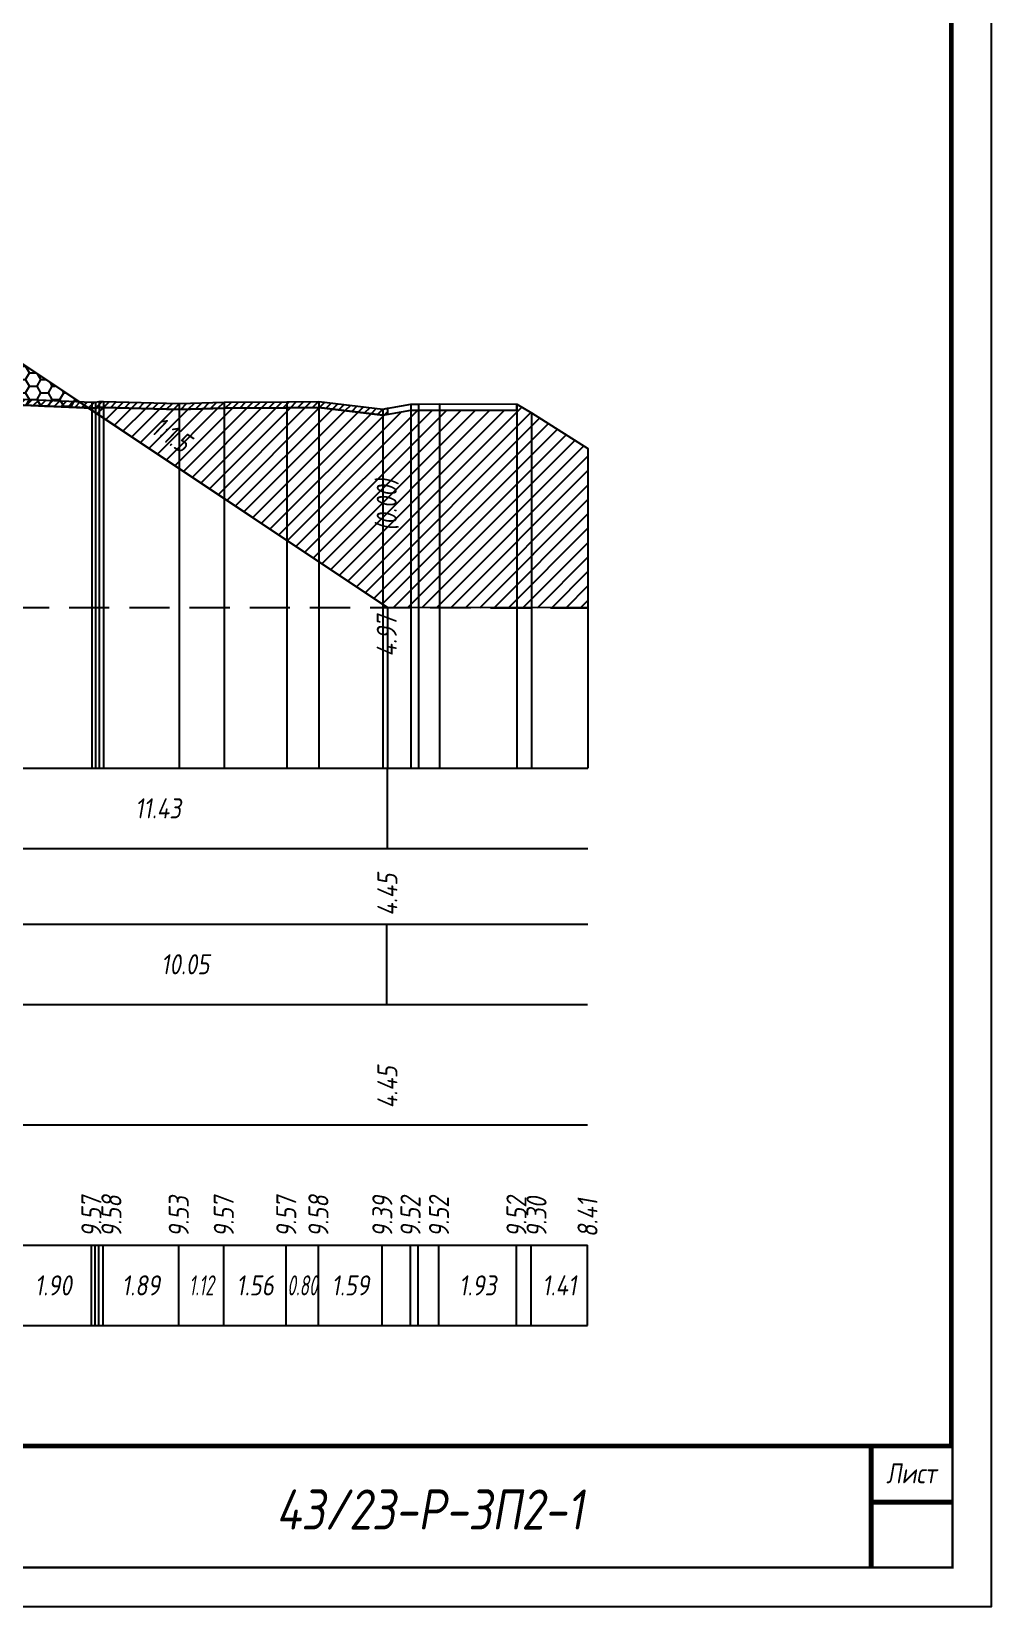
# Model space of a CAD drawing. Extents: x -717 to 1451, y -133302 to 233.
# Drawn here: x 270.3 to 389.9, y -102602.4 to -102406.2 of the extents above; entities that cross this region are included whole.
import ezdxf
from ezdxf.enums import TextEntityAlignment as Align

# ---------------------------------------------------------------- set-up
doc = ezdxf.new("R2010")
doc.units = 0
doc.linetypes.add('штриховая', pattern=[0.75, 0.5, -0.25])
for name, color, linetype in [('Зарамочное оформление', 7, 'Continuous'), ('Интерполированный поперечник', 2, 'Continuous'), ('Код_510', 7, 'Continuous'), ('Код_514', 1, 'Continuous'), ('Код_516', 1, 'Continuous'), ('Контур_0', 7, 'Continuous'), ('Контур_508', 7, 'Continuous'), ('Контур_512', 7, 'Continuous'), ('Контур_513', 7, 'Continuous'), ('Контур_818', 7, 'Continuous'), ('Красный поперечник', 1, 'Continuous'), ('Объём_2650', 7, 'Continuous'), ('Объём_2661', 7, 'Continuous'), ('Объём_2666', 7, 'Continuous'), ('Объём_2667', 7, 'Continuous'), ('Объём_2668', 7, 'Continuous'), ('Объём_2669', 7, 'Continuous'), ('Объём_2675', 7, 'Continuous'), ('Рабочие отметки', 7, 'Continuous'), ('Рабочие отметки доп.', 7, 'Continuous'), ('Таблица', 7, 'Continuous'), ('Уклоны проезжей части', 7, 'Continuous'), ('Черный поперечник', 3, 'Continuous')]:
    doc.layers.add(name, color=color, linetype=linetype)
for name, color, linetype, true_color in [('Контур_2570', 7, 'Continuous', 0x80ff00), ('Контур_2736', 4, 'Continuous', 0x00ffff), ('Контур_2737', 4, 'Continuous', 0x00ffff), ('Контур_2738', 4, 'Continuous', 0x00ffff), ('Контур_2739', 4, 'Continuous', 0x00ffff), ('Контур_2741', 4, 'Continuous', 0x00ffff), ('Контур_2742', 4, 'Continuous', 0x00ffff), ('Контур_2743', 4, 'Continuous', 0x00ffff), ('Контур_2744', 7, 'Continuous', 0xa4ffff), ('Контур_2745', 7, 'Continuous', 0xa4ffff), ('Контур_2747', 4, 'Continuous', 0x00ffff), ('Контур_2748', 4, 'Continuous', 0x00ffff), ('Контур_2749', 4, 'Continuous', 0x00ffff), ('Контур_2750', 4, 'Continuous', 0x00ffff), ('Контур_2751', 4, 'Continuous', 0x00ffff), ('Контур_2752', 4, 'Continuous', 0x00ffff), ('Контур_703', 4, 'Continuous', 0x00ffff), ('Контур_705', 4, 'Continuous', 0x00ffff), ('Контур_707', 4, 'Continuous', 0x00ffff), ('Контур_720', 131, 'Continuous', 0xaaffff), ('Объём_2570', 7, 'Continuous', 0x80ff00), ('Объём_2600', 7, 'Continuous', 0x808000)]:
    doc.layers.add(name, color=color, linetype=linetype, true_color=true_color)
doc.styles.add('М', font='romand.shx', dxfattribs={"width": 0.8, "oblique": 10, "height": 2.5})

# ---------------------------------------------------------------- blocks, each defined once
blk = doc.blocks.new('Штамп')
at = {"linetype": 'Continuous'}
blk.add_wipeout([(199.95, -411.25), (384.95, -411.25), (384.95, -426.25), (199.95, -426.25)], dxfattribs=at).dxf.layer = 'Зарамочное оформление'
at = {"layer": 'Зарамочное оформление', "linetype": 'Continuous', "lineweight": -3, "const_width": 0.6, "flags": 128}
for points in [[(199.95, -426.25), (199.95, -411.25), (384.95, -411.25)], [(209.95, -411.25), (209.95, -426.25)], [(219.95, -411.25), (219.95, -426.25)], [(229.95, -411.25), (229.95, -426.25)], [(239.95, -411.25), (239.95, -426.25)], [(254.95, -411.25), (254.95, -426.25)], [(264.95, -411.25), (264.95, -426.25)], [(374.95, -411.25), (374.95, -426.25)], [(199.95, -416.25), (264.95, -416.25)], [(374.95, -418.25), (384.95, -418.25)], [(199.95, -421.25), (264.95, -421.25)]]:
    blk.add_lwpolyline(points, dxfattribs=at)
at = {"linetype": 'Continuous', "insert": (319.95, -419.17), "char_height": 5, "width": 110, "attachment_point": 5, "style": 'М'}
blk.add_mtext('{\\Q10;\\W0.8;43/23-Р-ЗП2-1}', dxfattribs=at)
at = {"layer": 'Зарамочное оформление', "linetype": 'Continuous', "style": 'М', "oblique": 10}
for s, width, p in [('Лист', 0.8, (379.95, -414.66)), ('Изм.', 0.8, (204.95, -423.75)), ('Кол.уч.', 0.7, (214.95, -423.75)), ('Лист', 0.8, (224.95, -423.75)), ('N док.', 0.7, (235.28, -423.75)), ('Подпись', 0.8, (247.45, -423.75)), ('Дата', 0.8, (259.95, -423.75))]:
    blk.add_text(s, height=2.5, dxfattribs=dict(at, width=width)).set_placement(p, align=Align.MIDDLE_CENTER)
blk = doc.blocks.new('шифр')
blk.add_blockref('Штамп', (0, -102231))

msp = doc.modelspace()

# ---------------------------------------------------------------- hatches: boundary and pattern name
at = {"layer": 'Объём_2570'}
h = msp.add_hatch(dxfattribs=at)
h.set_pattern_fill('ANSI31', color=256, scale=0.2)
h.paths.add_polyline_path([(314.652, -102453.909), (314.076, -102454.012), (306.118, -102453.061), (302.105, -102453.104), (294.321, -102453.145), (288.707, -102453.326), (279.268, -102453.08), (278.747, -102453.078), (278.294, -102453.144), (277.819, -102453.146), (268.313, -102452.729), (265.677, -102453.048), (256.181, -102455.273), (241.491, -102456.006), (209.744, -102456.098), (209.744, -102455.348), (241.491, -102455.256), (256.181, -102454.523), (265.677, -102452.298), (268.313, -102451.979), (277.819, -102452.396), (278.294, -102452.394), (278.747, -102452.328), (279.268, -102452.33), (288.707, -102452.576), (294.321, -102452.395), (302.105, -102452.354), (306.118, -102452.311), (314.076, -102453.262), (314.652, -102453.159)])
at = {"layer": 'Объём_2600'}
h = msp.add_hatch(dxfattribs=at)
h.set_pattern_fill('HONEY', color=5, scale=0.3)
h.paths.add_polyline_path([(268.313, -102452.729), (265.677, -102453.048), (256.181, -102455.273), (241.491, -102456.006), (209.744, -102456.098), (209.744, -102442.849), (264.385, -102444.489), (277.339, -102453.125)])
h = msp.add_hatch(dxfattribs=at)
h.set_pattern_fill('ANSI31', color=6, scale=0.4)
h.paths.add_polyline_path([(314.652, -102478), (277.339, -102453.125), (277.819, -102453.146), (278.294, -102453.144), (278.747, -102453.078), (279.268, -102453.08), (288.707, -102453.326), (294.321, -102453.145), (302.105, -102453.104), (306.118, -102453.061), (314.076, -102454.012), (317.59, -102453.387), (318.541, -102453.395), (321.14, -102453.381), (330.794, -102453.393), (330.794, -102452.643), (332.607, -102453.746), (339.652, -102458.159), (339.652, -102478.013)])

# ---------------------------------------------------------------- linework, layer by layer
at = {"flags": 128}
msp.add_lwpolyline([(-30.054, -102602.421), (389.946, -102602.421), (389.946, -102305.421), (-30.054, -102305.421)], close=True, dxfattribs=at)
at = {"const_width": 0.6, "flags": 128}
msp.add_lwpolyline([(-10.054, -102597.421), (384.946, -102597.421), (384.946, -102310.421), (-10.054, -102310.421)], close=True, dxfattribs=at)
at = {"layer": 'Код_510'}
for p, q in [((277.765, -102567.421), (277.765, -102557.421)), ((278.24, -102567.421), (278.24, -102557.421)), ((278.693, -102567.421), (278.693, -102557.421)), ((279.214, -102567.421), (279.214, -102557.421)), ((288.652, -102567.421), (288.652, -102557.421)), ((294.267, -102567.421), (294.267, -102557.421)), ((302.05, -102567.421), (302.05, -102557.421)), ((306.064, -102567.421), (306.064, -102557.421)), ((314.022, -102567.421), (314.022, -102557.421)), ((317.535, -102567.421), (317.535, -102557.421)), ((318.487, -102567.421), (318.487, -102557.421)), ((321.085, -102567.421), (321.085, -102557.421)), ((330.74, -102567.421), (330.74, -102557.421)), ((332.553, -102567.421), (332.553, -102557.421)), ((339.598, -102567.421), (339.598, -102557.421))]:
    msp.add_line(p, q, dxfattribs=at)
at = {"layer": 'Код_514'}
msp.add_line((314.652, -102508), (314.652, -102498), dxfattribs=at)
at = {"layer": 'Код_516'}
msp.add_line((314.598, -102527.421), (314.598, -102517.421), dxfattribs=at)
at = {"layer": 'Контур_0', "flags": 128}
for points in [[(257.494, -102439.894), (314.652, -102478), (314.652, -102478), (314.652, -102478), (314.652, -102478), (314.652, -102478), (314.652, -102478), (314.652, -102478), (314.652, -102478), (314.652, -102478), (314.652, -102478), (314.652, -102478), (314.652, -102478), (314.652, -102478), (314.652, -102478), (314.652, -102478)], [(257.494, -102439.894), (314.652, -102478), (314.652, -102478), (314.652, -102478), (314.652, -102478), (314.652, -102478), (314.652, -102478), (314.652, -102478), (314.652, -102478), (314.652, -102478), (314.652, -102478), (314.652, -102478), (314.652, -102478), (314.652, -102478), (314.652, -102478), (314.652, -102478), (314.652, -102478), (314.652, -102478), (314.652, -102478), (314.652, -102478), (314.652, -102478), (314.652, -102478), (314.652, -102478), (314.652, -102478), (314.652, -102478), (314.652, -102478), (314.652, -102478), (314.652, -102478), (314.652, -102478), (314.652, -102478)]]:
    msp.add_lwpolyline(points, dxfattribs=at)
at = {"layer": 'Контур_2570', "flags": 128}
msp.add_lwpolyline([(268.313, -102452.729), (277.819, -102453.146), (277.819, -102453.146), (278.294, -102453.144), (278.747, -102453.078), (279.268, -102453.08), (288.707, -102453.326), (294.321, -102453.145), (302.105, -102453.104), (306.118, -102453.061), (314.076, -102454.012), (317.59, -102453.387), (318.541, -102453.395), (321.14, -102453.381), (330.794, -102453.393), (330.794, -102452.643), (332.607, -102453.746), (339.652, -102458.159)], dxfattribs=at)
at = {"layer": 'Контур_2736', "flags": 128}
msp.add_lwpolyline([(257.494, -102439.894), (314.652, -102478)], dxfattribs=at)
at = {"layer": 'Контур_2737', "flags": 128}
msp.add_lwpolyline([(314.652, -102478), (314.652, -102478)], dxfattribs=at)
at = {"layer": 'Контур_2738', "flags": 128}
msp.add_lwpolyline([(314.652, -102478), (314.652, -102478)], dxfattribs=at)
at = {"layer": 'Контур_2739', "flags": 128}
msp.add_lwpolyline([(314.652, -102478), (314.652, -102478)], dxfattribs=at)
at = {"layer": 'Контур_2741', "flags": 128}
msp.add_lwpolyline([(314.652, -102478), (314.652, -102478)], dxfattribs=at)
at = {"layer": 'Контур_2742', "flags": 128}
msp.add_lwpolyline([(314.652, -102478), (314.652, -102478)], dxfattribs=at)
at = {"layer": 'Контур_2743', "flags": 128}
msp.add_lwpolyline([(314.652, -102478), (314.652, -102478)], dxfattribs=at)
at = {"layer": 'Контур_2744', "flags": 128}
msp.add_lwpolyline([(314.652, -102478), (314.652, -102478)], dxfattribs=at)
msp.add_lwpolyline([(314.652, -102478), (314.652, -102478)], dxfattribs=at)
msp.add_lwpolyline([(314.652, -102478), (314.652, -102478)], dxfattribs=at)
msp.add_lwpolyline([(314.652, -102478), (314.652, -102478)], dxfattribs=at)
msp.add_lwpolyline([(314.652, -102478), (314.652, -102478)], dxfattribs=at)
msp.add_lwpolyline([(314.652, -102478), (314.652, -102478)], dxfattribs=at)
at = {"layer": 'Контур_2745', "flags": 128}
msp.add_lwpolyline([(314.652, -102478), (314.652, -102478)], dxfattribs=at)
msp.add_lwpolyline([(314.652, -102478), (314.652, -102478)], dxfattribs=at)
msp.add_lwpolyline([(314.652, -102478), (314.652, -102478)], dxfattribs=at)
msp.add_lwpolyline([(314.652, -102478), (314.652, -102478)], dxfattribs=at)
msp.add_lwpolyline([(314.652, -102478), (314.652, -102478)], dxfattribs=at)
msp.add_lwpolyline([(314.652, -102478), (314.652, -102478)], dxfattribs=at)
at = {"layer": 'Контур_2747', "flags": 128}
msp.add_lwpolyline([(314.652, -102478), (314.652, -102478)], dxfattribs=at)
at = {"layer": 'Контур_2748', "flags": 128}
msp.add_lwpolyline([(314.652, -102478), (314.652, -102478)], dxfattribs=at)
at = {"layer": 'Контур_2749', "flags": 128}
msp.add_lwpolyline([(314.652, -102478), (314.652, -102478)], dxfattribs=at)
at = {"layer": 'Контур_2750', "flags": 128}
msp.add_lwpolyline([(314.652, -102478), (314.652, -102478)], dxfattribs=at)
at = {"layer": 'Контур_2751', "flags": 128}
msp.add_lwpolyline([(314.652, -102478), (314.652, -102478)], dxfattribs=at)
at = {"layer": 'Контур_2752', "flags": 128}
msp.add_lwpolyline([(314.652, -102478), (314.652, -102478)], dxfattribs=at)
at = {"layer": 'Контур_508', "flags": 128}
msp.add_lwpolyline([(105, -102477.891), (155.103, -102444.489), (209.744, -102442.849), (264.385, -102444.489), (314.652, -102478)], dxfattribs=at)
at = {"layer": 'Контур_512', "flags": 128}
msp.add_lwpolyline([(105, -102477.891), (155.103, -102444.489), (209.744, -102442.849), (264.385, -102444.489), (314.652, -102478)], dxfattribs=at)
at = {"layer": 'Контур_513', "flags": 128}
msp.add_lwpolyline([(105, -102477.891), (155.103, -102444.489), (209.744, -102442.849), (264.385, -102444.489), (314.652, -102478)], dxfattribs=at)
at = {"layer": 'Контур_703', "flags": 128}
for points in [[(257.494, -102439.894), (314.652, -102478)], [(314.652, -102478), (314.652, -102478)]]:
    msp.add_lwpolyline(points, dxfattribs=at)
at = {"layer": 'Контур_705', "flags": 128}
msp.add_lwpolyline([(314.652, -102478), (314.652, -102478)], dxfattribs=at)
at = {"layer": 'Контур_707', "flags": 128}
msp.add_lwpolyline([(314.652, -102478), (314.652, -102478)], dxfattribs=at)
at = {"layer": 'Контур_720', "flags": 128}
msp.add_lwpolyline([(314.652, -102478), (314.652, -102478)], dxfattribs=at)
at = {"layer": 'Контур_818', "flags": 128}
msp.add_lwpolyline([(144.58, -102453.998), (147.712, -102454.799), (148.973, -102455.848), (153.743, -102455.854), (173.341, -102456.204), (209.744, -102456.098), (241.491, -102456.006), (256.181, -102455.273), (265.677, -102453.048), (268.313, -102452.729), (277.819, -102453.146), (277.819, -102453.146), (278.294, -102453.144), (278.747, -102453.078), (279.268, -102453.08), (288.707, -102453.326), (294.321, -102453.145), (302.105, -102453.104), (306.118, -102453.061), (314.076, -102454.012), (314.652, -102453.909)], dxfattribs=at)
at = {"layer": 'Красный поперечник'}
for p, q in [((257.494, -102439.894), (314.652, -102478)), ((314.652, -102478), (314.652, -102498))]:
    msp.add_line(p, q, dxfattribs=at)
at = {"layer": 'Объём_2570', "flags": 128}
for points in [[(268.313, -102451.979), (277.819, -102452.396), (278.294, -102452.394), (278.747, -102452.328), (279.268, -102452.33), (288.707, -102452.576), (294.321, -102452.395), (302.105, -102452.354), (306.118, -102452.311), (314.076, -102453.262), (314.652, -102453.159), (314.652, -102453.909), (314.652, -102453.909)], [(314.652, -102453.909), (314.076, -102454.012), (306.118, -102453.061), (302.105, -102453.104), (294.321, -102453.145), (288.707, -102453.326), (279.268, -102453.08), (278.747, -102453.078), (278.294, -102453.144), (277.819, -102453.146), (268.313, -102452.729)]]:
    msp.add_lwpolyline(points, dxfattribs=at)
at = {"layer": 'Объём_2600', "color": 5, "flags": 128}
msp.add_lwpolyline([(268.313, -102452.729), (265.677, -102453.048), (256.181, -102455.273), (241.491, -102456.006), (209.744, -102456.098), (209.744, -102442.849), (264.385, -102444.489), (277.339, -102453.125), (268.313, -102452.729), (268.313, -102452.729)], dxfattribs=at)
at = {"layer": 'Объём_2650', "color": 6, "flags": 128}
msp.add_lwpolyline([(314.652, -102478), (277.339, -102453.125), (277.819, -102453.146), (278.294, -102453.144), (278.747, -102453.078), (279.268, -102453.08), (288.707, -102453.326), (294.321, -102453.145), (302.105, -102453.104), (306.118, -102453.061), (314.076, -102454.012), (317.59, -102453.387), (318.541, -102453.395), (321.14, -102453.381), (330.794, -102453.393), (330.794, -102452.643), (332.607, -102453.746), (339.652, -102458.159), (339.652, -102458.159), (339.652, -102458.159), (339.652, -102478.013), (339.652, -102478.013), (314.652, -102478), (314.652, -102478)], dxfattribs=at)
at = {"layer": 'Объём_2661', "flags": 128}
msp.add_lwpolyline([(257.494, -102439.894), (314.652, -102478)], dxfattribs=at)
at = {"layer": 'Объём_2666', "flags": 128}
msp.add_lwpolyline([(257.494, -102439.894), (314.652, -102478)], dxfattribs=at)
at = {"layer": 'Объём_2667', "flags": 128}
msp.add_lwpolyline([(314.652, -102478), (314.652, -102478)], dxfattribs=at)
msp.add_lwpolyline([(314.652, -102478), (314.652, -102478)], dxfattribs=at)
at = {"layer": 'Объём_2668', "flags": 128}
msp.add_lwpolyline([(314.652, -102478), (314.652, -102478)], dxfattribs=at)
msp.add_lwpolyline([(314.652, -102478), (314.652, -102478)], dxfattribs=at)
at = {"layer": 'Объём_2669', "flags": 128}
msp.add_lwpolyline([(314.652, -102478), (314.652, -102478)], dxfattribs=at)
msp.add_lwpolyline([(314.652, -102478), (314.652, -102478)], dxfattribs=at)
at = {"layer": 'Объём_2675', "flags": 128}
msp.add_lwpolyline([(314.652, -102478), (314.652, -102478)], dxfattribs=at)
msp.add_lwpolyline([(314.652, -102478), (314.652, -102478)], dxfattribs=at)
msp.add_lwpolyline([(314.652, -102478), (314.652, -102478)], dxfattribs=at)
msp.add_lwpolyline([(314.652, -102478), (314.652, -102478)], dxfattribs=at)
msp.add_lwpolyline([(314.652, -102478), (314.652, -102478)], dxfattribs=at)
msp.add_lwpolyline([(314.652, -102478), (314.652, -102478)], dxfattribs=at)
msp.add_lwpolyline([(314.652, -102478), (314.652, -102478)], dxfattribs=at)
msp.add_lwpolyline([(314.652, -102478), (314.652, -102478)], dxfattribs=at)
msp.add_lwpolyline([(314.652, -102478), (314.652, -102478)], dxfattribs=at)
msp.add_lwpolyline([(314.652, -102478), (314.652, -102478)], dxfattribs=at)
msp.add_lwpolyline([(314.652, -102478), (314.652, -102478)], dxfattribs=at)
msp.add_lwpolyline([(314.652, -102478), (314.652, -102478)], dxfattribs=at)
at = {"layer": 'Таблица'}
for p, q in [((80, -102498), (339.652, -102498)), ((80, -102508), (339.652, -102508)), ((80, -102517.421), (339.652, -102517.421)), ((79.946, -102527.421), (339.598, -102527.421)), ((79.946, -102542.421), (339.598, -102542.421)), ((79.946, -102557.421), (339.598, -102557.421)), ((79.946, -102567.421), (339.598, -102567.421))]:
    msp.add_line(p, q, dxfattribs=at)
at = {"layer": 'Черный поперечник', "color": 7}
for p, q in [((277.819, -102452.396), (277.819, -102498)), ((278.294, -102452.394), (278.294, -102498)), ((278.747, -102452.328), (278.747, -102498)), ((279.268, -102452.33), (279.268, -102498)), ((288.707, -102452.576), (288.707, -102498)), ((294.321, -102452.395), (294.321, -102498)), ((302.105, -102452.354), (302.105, -102498)), ((306.118, -102452.311), (306.118, -102498)), ((314.076, -102453.262), (314.076, -102498)), ((317.59, -102452.637), (317.59, -102498)), ((318.541, -102452.645), (318.541, -102498)), ((321.14, -102452.631), (321.14, -102498)), ((330.794, -102452.643), (330.794, -102498)), ((332.607, -102453.746), (332.607, -102498)), ((339.652, -102458.159), (339.652, -102498))]:
    msp.add_line(p, q, dxfattribs=at)
at = {"layer": 'Черный поперечник', "flags": 128}
msp.add_lwpolyline([(268.313, -102451.979), (277.819, -102452.396), (278.294, -102452.394), (278.747, -102452.328), (279.268, -102452.33), (288.707, -102452.576), (294.321, -102452.395), (302.105, -102452.354), (306.118, -102452.311), (314.076, -102453.262), (317.59, -102452.637), (318.541, -102452.645), (321.14, -102452.631), (330.794, -102452.643), (332.607, -102453.746), (339.652, -102458.159)], dxfattribs=at)

# ---------------------------------------------------------------- texts
at = {"linetype": 'Continuous', "style": 'М', "oblique": 10, "width": 0.8}
msp.add_text('335', height=2.5, dxfattribs=at).set_placement((380.312, -102593.509), align=Align.MIDDLE)
at = {"layer": 'Код_510', "style": 'М', "oblique": 10, "width": 0.8}
for s, p in [('9.57', (277.765, -102556.421)), ('9.58', (280.265, -102556.421)), ('9.53', (288.652, -102556.421)), ('9.57', (294.267, -102556.421)), ('9.57', (302.05, -102556.421)), ('9.58', (306.064, -102556.421)), ('9.39', (314.022, -102556.421)), ('9.52', (317.535, -102556.421)), ('9.52', (321.085, -102556.421)), ('9.52', (330.74, -102556.421)), ('9.30', (333.24, -102556.421)), ('8.41', (339.598, -102556.421))]:
    msp.add_text(s, height=2.5, rotation=90, dxfattribs=at).set_placement(p, align=Align.MIDDLE_LEFT)
at = {"layer": 'Код_510', "style": 'М', "oblique": 10}
for s, width, p in [('1.90', 0.8, (273.012, -102562.421)), ('1.89', 0.8, (283.933, -102562.421)), ('1.12', 0.6, (291.46, -102562.421)), ('1.56', 0.8, (298.158, -102562.421)), ('0.80', 0.6, (304.057, -102562.421)), ('1.59', 0.8, (310.043, -102562.421)), ('1.93', 0.8, (325.912, -102562.421)), ('1.41', 0.8, (336.076, -102562.421))]:
    msp.add_text(s, height=2.5, dxfattribs=dict(at, width=width)).set_placement(p, align=Align.MIDDLE_CENTER)
at = {"layer": 'Код_514', "style": 'М', "oblique": 10, "width": 0.8}
msp.add_text('11.43', height=2.5, dxfattribs=at).set_placement((286.073, -102503), align=Align.MIDDLE_CENTER)
msp.add_text('4.45', height=2.5, rotation=90, dxfattribs=at).set_placement((314.652, -102516.382), align=Align.MIDDLE_LEFT)
at = {"layer": 'Код_516', "style": 'М', "oblique": 10, "width": 0.8}
msp.add_text('10.05', height=2.5, dxfattribs=at).set_placement((289.465, -102522.421), align=Align.MIDDLE_CENTER)
msp.add_text('4.45', height=2.5, rotation=90, dxfattribs=at).set_placement((314.652, -102540.371), align=Align.MIDDLE_LEFT)
at = {"layer": 'Рабочие отметки', "color": 1, "style": 'М', "oblique": 10, "width": 0.8}
msp.add_text('4.97', height=2.5, rotation=90, dxfattribs=at).set_placement((314.574, -102478.931), align=Align.MIDDLE_RIGHT)
at = {"layer": 'Рабочие отметки доп.', "color": 1, "style": 'М', "oblique": 10, "width": 0.8}
msp.add_text('(0.00)', height=2.5, rotation=90, dxfattribs=at).set_placement((314.574, -102468.431), align=Align.MIDDLE_LEFT)
at = {"layer": 'Уклоны проезжей части', "color": 1, "style": 'М', "oblique": 10, "width": 0.8}
msp.add_text('1:1.5', height=2.5, rotation=326.30994, dxfattribs=at).set_placement((286.628, -102458.115), align=Align.BOTTOM_CENTER)

# ---------------------------------------------------------------- next in the draw order: block references
msp.add_blockref('шифр', (0, 59.829))

# ---------------------------------------------------------------- next in the draw order: linework, layer by layer
at = {"layer": 'Интерполированный поперечник', "linetype": 'штриховая', "ltscale": 10, "flags": 128}
msp.add_lwpolyline([(80, -102477.877), (339.652, -102478.013)], dxfattribs=at)

doc.saveas('drawing.dxf')
